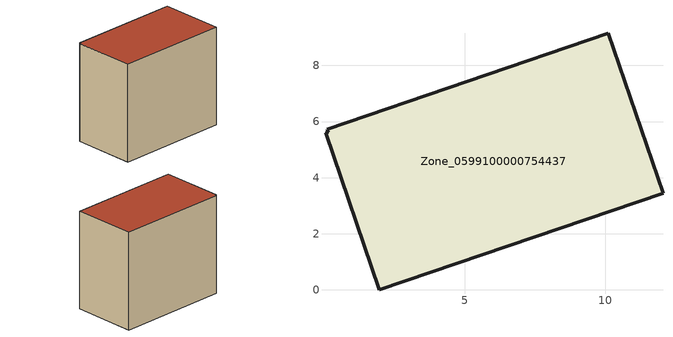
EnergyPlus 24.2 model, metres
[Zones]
Zone_0599100000754437
 floor ground (C_G): 0.14,5.62 0.09,5.73 10.11,9.15 12.05,3.45 1.95,0 0.04,5.59 z0.42
 wall outside (C_F): 1.95,0 12.05,3.45 10.11,9.15 0.09,5.73 0.14,5.62 0.04,5.59 1.95,0 z0.42:9.7
 roof outside (C_R): 0.14,5.62 0.04,5.59 1.95,0 12.05,3.45 10.11,9.15 0.09,5.73 z9.7
[BUILDING]
Pand.0599100000754437: North Axis=0; Terrain=City; Loads Convergence Tolerance Value=0.04; Temperature Convergence Tolerance Value=0.4; Solar Distribution=FullExterior; Maximum Number of Warmup Days=25; Minimum Number of Warmup Days=1
[Site:Location]
Rotterdam.The.Hague.AP_ZH_NLD Design_Conditions: Latitude=51.96; Longitude=4.45; Time Zone=1; Elevation=-4.5
[SITE:GROUNDTEMPERATURE:BUILDINGSURFACE]
18, 18, 18, 18, 18, 18, 18, 18, 18, 18, 18, 18
[MATERIAL] Thermal Absorptance=0.9; Solar Absorptance=0.7; Visible Absorptance=0.7
Name | Roughness | Thickness | Conductivity | Density | Specific Heat
G.TI.2006-2014 | MediumSmooth | 0.15 | 0.06 | 540 | 1210
F.TI.2006-2014 | Rough | 0.3 | 0.12 | 1920 | 840
R.TI.2006-2014 | MediumRough | 0.2 | 0.08 | 1500 | 1000
[CONSTRUCTION]
C_G: G.TI.2006-2014
C_F: F.TI.2006-2014
C_R: R.TI.2006-2014
[ZONE]
Zone_0599100000754437: Type=1; Multiplier=1; Ceiling Height=Autocalculate; Volume=Autocalculate; Floor Area=autocalculate; Part of Total Floor Area=Yes
[ZONEINFILTRATION:DESIGNFLOWRATE]
Infil_Zone_0599100000754437: Zone or ZoneList or Space or SpaceList=Zone_0599100000754437; Schedule=AlwaysOn; Design Flow Rate Calculation Method=Flow/Area; Flow Rate per Floor Area=0.0015; Constant Term Coefficient=1; Temperature Term Coefficient=0; Velocity Term Coefficient=0; Velocity Squared Term Coefficient=0
[HVACTEMPLATE:ZONE:IDEALLOADSAIRSYSTEM]
Zone_0599100000754437: Maximum Heating Supply Air Temperature=50; Minimum Cooling Supply Air Temperature=13; Maximum Heating Supply Air Humidity Ratio=0.0156; Minimum Cooling Supply Air Humidity Ratio=0.0077; Heating Limit=NoLimit; Cooling Limit=NoLimit; Dehumidification Control Type=ConstantSensibleHeatRatio; Cooling Sensible Heat Ratio=0.7; Dehumidification Setpoint=60; Humidification Control Type=None; Humidification Setpoint=30; Outdoor Air Method=None; Outdoor Air Flow Rate per Person=0.00944; Outdoor Air Flow Rate per Zone Floor Area=0; Outdoor Air Flow Rate per Zone=0; Demand Controlled Ventilation Type=None; Outdoor Air Economizer Type=NoEconomizer; Heat Recovery Type=None; Sensible Heat Recovery Effectiveness=0.7; Latent Heat Recovery Effectiveness=0.65
[ZONECONTROL:THERMOSTAT]
ThermostatControl_Zone_0599100000754437: Zone or ZoneList=Zone_0599100000754437; Control Type Schedule=DualSetpointControlType; Control 1=Thermostat_Zone_0599100000754437; Temperature Difference Between Cutout And Setpoint=0
[THERMOSTATSETPOINT:DUALSETPOINT]
Thermostat_Zone_0599100000754437: Heating Setpoint Temperature Schedule=HeatingSetpoint_Zone_0599100000754437; Cooling Setpoint Temperature Schedule=CoolingSetpoint_Zone_0599100000754437
[SCHEDULE:COMPACT]
HeatingSetpoint_Zone_0599100000754437: Through: 12/31, For: AllDays, Until: 24:00, 21
CoolingSetpoint_Zone_0599100000754437: Through: 12/31, For: AllDays, Until: 24:00, 24
DualSetpointControlType: Through: 12/31, For: AllDays, Until: 24:00, 4
AlwaysOn: Through: 12/31, For: AllDays, Until: 24:00, 1
